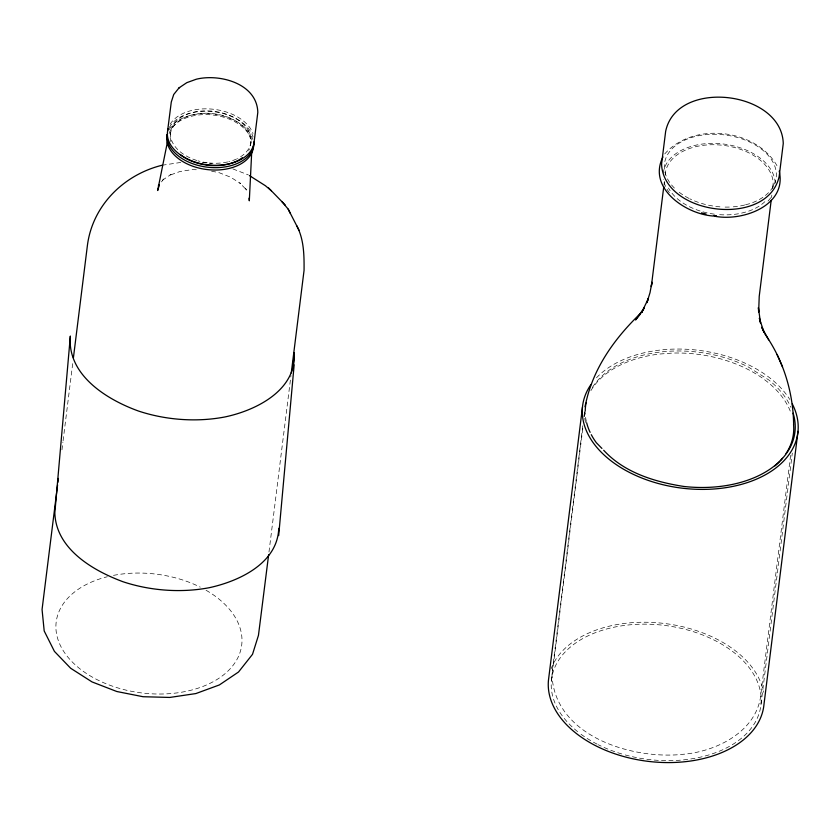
<?xml version="1.0" encoding="UTF-8"?>
<svg xmlns="http://www.w3.org/2000/svg" width="840" height="840" viewBox="0 0 840 840"><rect width="100%" height="100%" fill="white"/><g stroke="black" fill="none" stroke-linecap="round" stroke-linejoin="round"><path stroke-width="0.63" stroke-dasharray="4.2 3.15" d="M61.95 449.852L62.916 442.071M63.084 440.769L72.944 361.589M170.237 134.925L170.531 132.552M250.74 143.945L251.034 141.572M268.979 552.027L290.966 375.501M582.803 425.775L551.943 673.523C553.34 735.987 632.205 760.158 683.865 754.215L684.296 754.183C718.043 751.023 758.415 730.349 761.061 692.517L790.629 455.144M583.926 416.693L584.42 412.808M551.397 680.652L582.992 426.993M584.294 416.577L584.776 412.681M663.947 185.283L664.429 181.388M771.509 197.673L771.834 195.079M772.643 188.591L773.125 184.695M761.019 704.151L792.299 453.086M161.448 181.902L163.758 179.004L161.595 180.768L171.003 174.458L168.966 175.508L179.949 171.518L192.034 169.628L197.284 169.775M664.755 153.909C693.641 120.866 758.247 128.814 778.176 167.927M744.66 204.992L742.77 205.475A56.28 36.026 7.1 0 1 732.753 206.871M745.605 204.74L749.028 203.858A56.28 36.026 7.1 0 0 767.057 154.14A56.28 36.026 7.1 0 0 687.309 139.03A56.28 36.026 7.1 0 0 676.62 190.134M162.078 165.249L180.894 162.424M202.325 162.372L212.153 163.684M211.607 171.181L219.083 172.662L230.622 177.198L240.629 183.54L239.715 182.91L246.928 190.334L245.301 188.15L247.601 192.612M232.838 168.903L248.357 174.919M170.132 124.226A43.617 27.919 7.1 0 1 213.402 109.252A43.617 27.919 7.1 0 1 252.977 133.518M169.302 127.544A43.617 27.919 7.1 0 1 213.108 111.626A43.617 27.919 7.1 0 1 253.04 136.93M168.998 129.917A43.617 27.919 7.1 0 1 212.814 114.009A43.617 27.919 7.1 0 1 252.735 139.303M206.052 590.247A93.471 59.84 7.1 0 1 213.129 681.744A93.471 59.84 7.1 0 1 72.796 662.519A93.471 59.84 7.1 0 1 107.363 576.723M113.505 575.369A93.471 59.84 7.1 0 1 200.246 587.139M170.982 141.761A40.509 25.925 7.1 0 1 212.919 113.61A40.509 25.925 7.1 0 1 248.734 150.476M196.781 160.461A40.509 25.925 7.1 0 1 175.76 121.601A40.509 25.925 7.1 0 1 236.208 118.703A40.509 25.925 7.1 0 1 237.521 158.508M236.534 158.991A40.509 25.925 7.1 0 1 228.805 161.679M227.619 161.952A40.509 25.925 7.1 0 1 209.517 163.002M207.197 162.74A40.509 25.925 7.1 0 1 198.02 160.828M169.082 133.665A42.063 26.922 7.1 0 1 212.72 114.996A42.063 26.922 7.1 0 1 251.958 142.958M551.061 668.903A108.455 69.416 7.1 0 1 662.382 623.238A108.455 69.416 7.1 0 1 763.466 692.286M596.484 377.8A108.455 69.416 7.1 0 1 696.749 350.091A108.455 69.416 7.1 0 1 789.758 399.462M577.615 731.64A105.483 67.515 7.1 0 1 617.652 626.504A105.483 67.515 7.1 0 1 761.177 698.25A105.483 67.515 7.1 0 1 622.965 754.31M621.736 753.952A105.483 67.515 7.1 0 1 598.322 744.765M597.125 744.156A105.483 67.515 7.1 0 1 578.571 732.407M586.341 421.481A105.483 67.515 7.1 0 1 585.239 412.514M592.505 387.293A105.483 67.515 7.1 0 1 748.125 366.87L768.831 379.985A105.483 67.515 7.1 0 1 790.902 407.284M764.862 201.695A54.212 34.703 7.1 0 1 746.833 211.754L740.807 213.308A54.212 34.703 7.1 0 1 717.696 214.536M714.315 214.158A54.212 34.703 7.1 0 1 701.096 211.312M700.046 210.987A54.212 34.703 7.1 0 1 668.482 188.024M665.238 174.899A54.212 34.703 7.1 0 1 724.049 145.435A54.212 34.703 7.1 0 1 772.517 189.011M770.679 197.799A56.28 36.026 7.1 0 1 767.519 201.621M669.365 192.707A56.28 36.026 7.1 0 1 663.432 179.267M663.254 173.576A56.28 36.026 7.1 0 1 720.72 143.734A56.28 36.026 7.1 0 1 775.204 183.75M729.299 207.06A56.28 36.026 7.1 0 1 723.471 207.039M719.953 206.84A56.28 36.026 7.1 0 1 689.986 198.891M689.01 198.408A56.28 36.026 7.1 0 1 678.437 191.657M585.47 422.457A105.073 67.263 7.1 0 1 584.577 411.506M590.898 390.621A105.073 67.263 7.1 0 1 659.558 354.039L672.368 353.084A105.073 67.263 7.1 0 1 791.133 413.459"/><path stroke-width="1.26" d="M292.834 368.456L294.242 352.821C296.772 390.169 256.095 410.424 224.91 416.955A116.288 75.348 6.2 0 1 138.495 411.044C106.627 399.546 66.874 374.913 70.35 336.031L54.841 512.851C55.807 548.877 92.925 570.601 123.029 581.752A116.288 75.348 6.2 0 0 209.454 587.664C239.201 581.144 277.578 563.304 278.744 528.35M251.79 150.35L249.312 200.802L249.029 198.209M278.681 535.573L294.147 364.865M57.582 484.901L42.063 609.514L44.195 630.966L54.422 651.378L70.665 668.262L92.033 681.923L116.802 691.509L143.062 696.717L169.754 697.442L195.857 693.567L219.387 684.936L238.518 672.01L252.515 654.318L258.458 635.345L268.653 554.631M57.907 482.307L58.391 478.411M73.427 357.693L87.329 246.067C92.169 205.926 123.543 174.752 162.078 165.249M291.281 372.897L304.059 270.354C304.195 255.328 303.996 239.127 296.656 225.614M582.477 407.148L548.447 680.327A108.455 69.416 7.1 0 0 649.698 761.534A108.455 69.416 7.1 0 0 763.97 704.487L798 431.308M663.779 186.575L651.325 286.545L651.945 282.23L650.034 292.582L646.937 302.663L648.459 298.294L641.76 312.302L644.343 307.797L635.544 319.945L640.227 314.276M771.194 200.277L759.224 296.342L758.646 312.133L758.394 307.629L760.547 323.064L759.36 318.213L764.075 332.567L761.733 327.254L768.684 339.854M167.643 140.921L157.657 190.523L159.18 185.566M586.078 401.951C594.079 366.23 616.35 336.221 642.474 311.556M662.949 156.975C647.094 188.255 686.375 214.631 714.021 216.079C741.552 221.991 787.364 206 779.216 171.077M158.372 185.766L159.264 184.496M179.056 87.854L173.733 94.479L171.276 102.06L167.444 132.206A43.617 27.919 7.1 0 0 208.163 164.871A43.617 27.919 7.1 0 0 254.132 141.918L257.807 112.413C257.145 83.57 219.691 73.437 196.287 79.223L186.795 82.667L179.056 87.854L179.582 87.507M249.428 175.591L265.398 185.724L271.352 190.775M281.967 201.716L288.173 209.118L299.135 230.475M268.611 187.96L285.358 205.191M601.923 448.434L596.295 442.669A105.483 67.515 7.1 0 1 591.287 434.69M603.687 450.261C624.183 472.637 654.696 481.919 683.897 486.465A105.483 67.515 7.1 0 0 793.118 413.175M764.894 333.974C783.395 360.245 793.159 392.259 793.632 424.316M288.173 209.118L290.377 213.444M782.523 366.901L777.074 354.522M167.591 130.998A43.617 27.919 7.1 0 1 168.147 128.614M242.382 157.7A40.509 25.925 7.1 0 1 180.306 154.508M253.901 141.855A43.617 27.919 7.1 0 1 209.759 167.422A43.617 27.919 7.1 0 1 167.139 134.578M253.607 144.239A43.617 27.919 7.1 0 1 207.575 169.617A43.617 27.919 7.1 0 1 167.244 134.558M792.288 403.925A108.455 69.416 7.1 0 1 686.385 488.639A108.455 69.416 7.1 0 1 590.95 384.573M590.111 432.338A105.483 67.515 7.1 0 1 586.646 422.751M585.228 411.243A105.483 67.515 7.1 0 1 586.183 402.497M793.538 424.421A105.073 67.263 7.1 0 1 786.02 453.558M782.523 458.262A105.073 67.263 7.1 0 1 780.202 460.908M779.384 461.759A105.073 67.263 7.1 0 1 774.952 465.906M585.05 406.697A105.073 67.263 7.1 0 1 585.764 403.147M716.468 215.744A56.28 36.026 7.1 0 1 714.126 215.46M706.03 214.011A56.28 36.026 7.1 0 1 701.516 212.846M661.553 164.231C663.841 215.523 767.802 228.102 779.174 176.41L783.258 143.566C781.861 90.71 676.547 78.141 665.648 131.387L661.553 164.231"/></g></svg>
